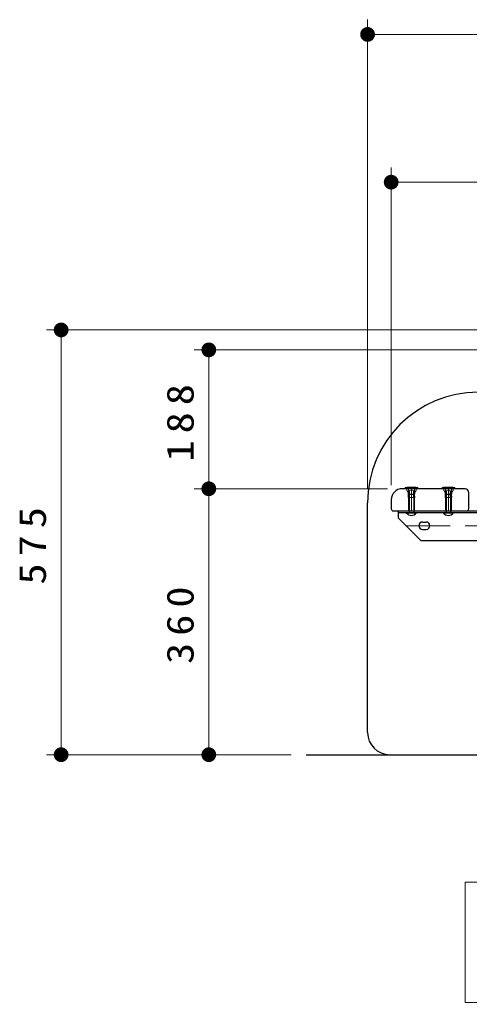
# Model space of a CAD drawing. Units: millimetres on the paper, scale 1:20. Extents: x -385 to 0, y -5 to 267.
# Drawn here: x -133.6 to -103.1, y 84.8 to 151.3 of the extents above; entities that cross this region are included whole.
import ezdxf

# ---------------------------------------------------------------- set-up
doc = ezdxf.new("R2010")
doc.units = ezdxf.units.MM
doc.linetypes.add('USER1', pattern=[4.5, 2.5, -2])
doc.linetypes.add('USER2', pattern=[6, 3, -1, 1, -1])
doc.layers.add('1_20', color=7, linetype='Continuous', lineweight=13)
doc.styles.add('ＭＳ ゴシック', font='')
doc.styles.get('ＭＳ ゴシック').set_extended_font_data('MS Gothic')

# ---------------------------------------------------------------- blocks, each defined once
blk = doc.blocks.new('filled_dot')
at = {"color": 0, "linetype": 'Continuous', "lineweight": -2, "const_width": 1.25}
blk.add_lwpolyline([(-0.625, 0, 1), (0.625, 0, 1)], format="xyb", close=True, dxfattribs=at)

msp = doc.modelspace()

# ---------------------------------------------------------------- linework, layer by layer
at = {"layer": '1_20'}
for p, q in [((-110.025, 119.613), (-110.025, 151.323)), ((-110.025, 150.323), (-54.025, 150.323)), ((-108.425, 119.823), (-108.425, 141.323)), ((-108.425, 140.323), (-59.375, 140.323)), ((-59.025, 130.323), (-131.775, 130.323)), ((-130.775, 101.573), (-130.775, 130.323)), ((-59.625, 128.973), (-121.775, 128.973)), ((-120.775, 119.573), (-120.775, 128.973)), ((-110.475, 119.573), (-121.775, 119.573)), ((-108.675, 119.573), (-121.775, 119.573)), ((-120.775, 101.573), (-120.775, 119.573)), ((-107.375, 119.673), (-107.475, 119.648)), ((-107.475, 119.648), (-106.625, 119.648)), ((-107.475, 119.648), (-107.475, 119.573)), ((-107.475, 119.573), (-106.625, 119.573)), ((-107.375, 119.673), (-106.725, 119.673)), ((-107.368, 119.548), (-107.368, 119.448)), ((-107.368, 119.448), (-107.293, 119.373)), ((-107.293, 119.373), (-107.29, 119.373)), ((-107.275, 119.358), (-107.275, 118.998)), ((-107.2, 119.423), (-107.05, 119.51)), ((-107.2, 119.423), (-107.2, 118.973)), ((-107.175, 119.438), (-107.175, 118.973)), ((-107.05, 119.51), (-106.9, 119.423)), ((-106.925, 119.438), (-106.925, 118.973)), ((-106.9, 119.423), (-106.9, 118.973)), ((-106.84, 119.223), (-106.825, 119.226)), ((-106.84, 119.223), (-106.84, 119.073)), ((-106.84, 119.073), (-106.825, 119.071)), ((-106.825, 119.358), (-106.825, 119.226)), ((-106.825, 119.071), (-106.825, 118.998)), ((-106.81, 119.373), (-106.806, 119.373)), ((-106.731, 119.448), (-106.806, 119.373)), ((-106.731, 119.548), (-106.731, 119.448)), ((-106.725, 119.673), (-106.625, 119.648)), ((-106.625, 119.648), (-106.625, 119.573)), ((-104.875, 119.673), (-104.975, 119.648)), ((-104.975, 119.648), (-104.125, 119.648)), ((-104.975, 119.648), (-104.975, 119.573)), ((-104.975, 119.573), (-104.125, 119.573)), ((-104.875, 119.673), (-104.225, 119.673)), ((-104.868, 119.548), (-104.868, 119.448)), ((-104.868, 119.448), (-104.793, 119.373)), ((-104.793, 119.373), (-104.79, 119.373)), ((-104.775, 119.358), (-104.775, 118.998)), ((-104.7, 119.423), (-104.55, 119.51)), ((-104.7, 119.423), (-104.7, 118.973)), ((-104.675, 119.438), (-104.675, 118.973)), ((-104.55, 119.51), (-104.4, 119.423)), ((-104.425, 119.438), (-104.425, 118.973)), ((-104.4, 119.423), (-104.4, 118.973)), ((-104.34, 119.223), (-104.325, 119.226)), ((-104.34, 119.223), (-104.34, 119.073)), ((-104.34, 119.073), (-104.325, 119.071)), ((-104.325, 119.358), (-104.325, 119.226)), ((-104.325, 119.071), (-104.325, 118.998)), ((-104.31, 119.373), (-104.306, 119.373)), ((-104.231, 119.448), (-104.306, 119.373)), ((-104.231, 119.548), (-104.231, 119.448)), ((-104.225, 119.673), (-104.125, 119.648)), ((-104.125, 119.648), (-104.125, 119.573)), ((-107.25, 118.973), (-107.275, 118.998)), ((-107.25, 118.973), (-106.85, 118.973)), ((-106.85, 118.973), (-106.825, 118.998)), ((-104.75, 118.973), (-104.775, 118.998)), ((-104.75, 118.973), (-104.35, 118.973)), ((-104.35, 118.973), (-104.325, 118.998)), ((-115.193, 101.573), (-131.775, 101.573)), ((-103.425, 92.946), (-103.425, 84.813)), ((-60.625, 92.946), (-103.425, 92.946)), ((-103.425, 84.813), (-60.625, 84.813))]:
    msp.add_line(p, q, dxfattribs=at)
at = {"layer": '1_20', "color": 20, "lineweight": 25}
for p, q in [((-103.425, 119.573), (-107.675, 119.573)), ((-103.175, 118.223), (-103.175, 119.323)), ((-108.425, 118.823), (-108.425, 118.223)), ((-108.275, 118.073), (-103.325, 118.073))]:
    msp.add_line(p, q, dxfattribs=at)
at = {"layer": '1_20', "linetype": 'USER1'}
for p, q in [((-107.25, 118.073), (-107.25, 119.573)), ((-106.85, 118.073), (-106.85, 119.573)), ((-104.75, 118.073), (-104.75, 119.573)), ((-104.35, 118.073), (-104.35, 119.573))]:
    msp.add_line(p, q, dxfattribs=at)
at = {"layer": '1_20', "lineweight": 25}
for p, q in [((-107.2, 119.208), (-107.2, 117.958)), ((-107.2, 119.208), (-106.9, 119.208)), ((-106.9, 119.208), (-106.9, 117.958)), ((-104.7, 119.208), (-104.7, 117.958)), ((-104.7, 119.208), (-104.4, 119.208)), ((-104.4, 119.208), (-104.4, 117.958)), ((-107.925, 117.573), (-107.925, 118.073)), ((-107.4, 117.958), (-106.7, 117.958)), ((-107.4, 117.958), (-107.4, 117.933)), ((-107.4, 117.933), (-106.7, 117.933)), ((-106.7, 117.958), (-106.7, 117.933)), ((-104.9, 117.958), (-104.2, 117.958)), ((-104.9, 117.958), (-104.9, 117.933)), ((-104.9, 117.933), (-104.2, 117.933)), ((-104.2, 117.958), (-104.2, 117.933)), ((-107.925, 117.573), (-106.425, 116.073)), ((-106.3, 117.323), (-106.05, 117.323)), ((-106.3, 116.823), (-106.05, 116.823)), ((-114.193, 101.573), (-40.361, 101.573))]:
    msp.add_line(p, q, dxfattribs=at)
at = {"layer": '1_20', "linetype": 'USER2'}
for p, q in [((-107.05, 118.073), (-107.05, 119.573)), ((-104.55, 118.073), (-104.55, 119.573))]:
    msp.add_line(p, q, dxfattribs=at)
at = {"layer": '1_20', "color": 4, "lineweight": 25}
for p, q in [((-110.025, 103.073), (-110.025, 118.613)), ((-108.525, 101.573), (-103.525, 101.573))]:
    msp.add_line(p, q, dxfattribs=at)
at = {"layer": '1_20', "color": 2, "lineweight": 25}
for p, q in [((-107.925, 117.958), (-107.925, 118.073)), ((-107.925, 118.073), (-57.875, 118.073)), ((-107.925, 117.958), (-57.99, 117.958)), ((-106.425, 116.073), (-57.375, 116.073))]:
    msp.add_line(p, q, dxfattribs=at)
at = {"layer": '1_20', "color": 2, "linetype": 'USER2'}
msp.add_line((-107.425, 117.073), (-56.875, 117.073), dxfattribs=at)
at = {"layer": '1_20', "color": 4, "lineweight": 25}
for centre, radius, start, end in [((-102.525, 118.613), 7.5, 90, 180), ((-108.525, 103.073), 1.5, 180, 270)]:
    msp.add_arc(centre, radius, start, end, dxfattribs=at)
at = {"layer": '1_20', "color": 20, "lineweight": 25}
for centre, radius, start, end in [((-107.675, 118.823), 0.75, 90, 180), ((-103.425, 119.323), 0.25, 0, 90), ((-108.275, 118.223), 0.15, 180, 270), ((-103.325, 118.223), 0.15, 270, 0)]:
    msp.add_arc(centre, radius, start, end, dxfattribs=at)
at = {"layer": '1_20'}
for centre, radius, start, end in [((-107.393, 119.548), 0.025, 0, 90), ((-107.29, 119.358), 0.015, 0, 90), ((-106.81, 119.358), 0.015, 90, 180), ((-106.706, 119.548), 0.025, 90, 180), ((-104.893, 119.548), 0.025, 0, 90), ((-104.79, 119.358), 0.015, 0, 90), ((-104.31, 119.358), 0.015, 90, 180), ((-104.206, 119.548), 0.025, 90, 180)]:
    msp.add_arc(centre, radius, start, end, dxfattribs=at)
at = {"layer": '1_20', "lineweight": 25}
for centre, radius, start, end in [((-107.05, 118.236), 0.463, 220.86566, 319.13434), ((-104.55, 118.236), 0.463, 220.86566, 319.13434), ((-106.3, 117.073), 0.25, 90, 270), ((-106.05, 117.073), 0.25, 270, 90)]:
    msp.add_arc(centre, radius, start, end, dxfattribs=at)

# ---------------------------------------------------------------- block references
at = {"layer": '1_20', "xscale": 0.4, "yscale": 0.4}
for p in [(-110.025, 150.323), (-108.425, 140.323)]:
    msp.add_blockref('filled_dot', p, dxfattribs=at)
for p, rotation in [((-130.775, 130.323), 270), ((-120.775, 128.973), 270), ((-120.775, 119.573), 270), ((-120.775, 119.573), 90), ((-130.775, 101.573), 90), ((-120.775, 101.573), 90)]:
    msp.add_blockref('filled_dot', p, dxfattribs=dict(at, rotation=rotation))

# ---------------------------------------------------------------- texts
at = {"layer": '1_20', "char_height": 1.833, "attachment_point": 8, "rotation": 90, "style": 'ＭＳ ゴシック'}
for s, insert in [('\\T1.33;\\W1.15;188', (-121.775, 124.273)), ('\\T1.33;\\W1.15;575', (-131.775, 115.948)), ('\\T1.33;\\W1.15;360', (-121.775, 110.573))]:
    msp.add_mtext(s, dxfattribs=dict(at, insert=insert))

doc.saveas('drawing.dxf')
